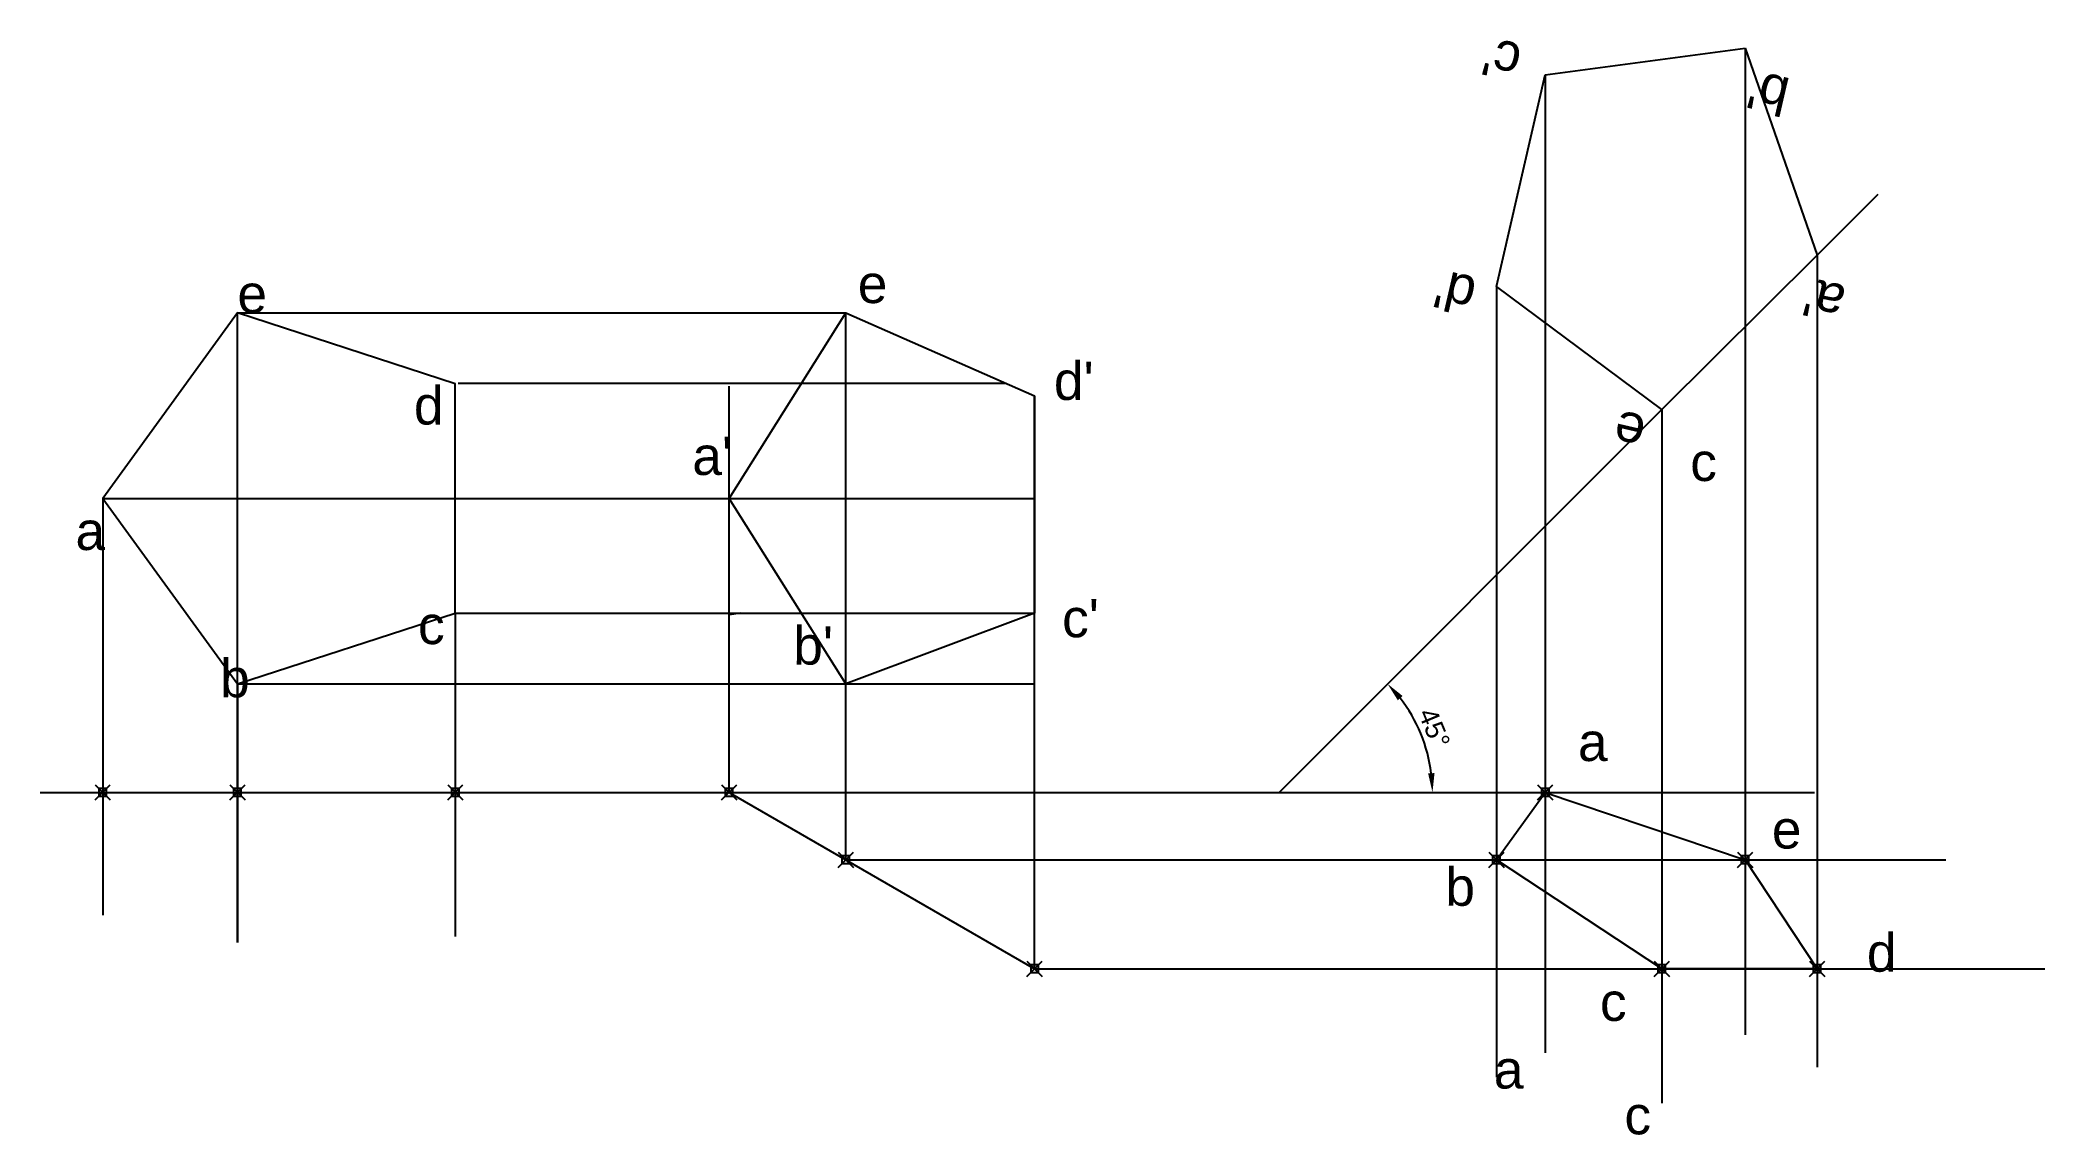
# Model space of a CAD drawing. Header units: millimetres. Extents: x 111 to 374, y 88 to 231.
import ezdxf

# ---------------------------------------------------------------- set-up
doc = ezdxf.new("R2010")
doc.units = ezdxf.units.MM
doc.header["$PDMODE"] = 67
doc.styles.get("Standard").update_dxf_attribs({"font": 'arial.ttf'})
doc.dimstyles.new('ISO-25', dxfattribs={"dimtxt": 2.5, "dimasz": 2.5, "dimexe": 1.25, "dimexo": 0.625, "dimtad": 1, "dimtxsty": 'Standard', "dimcen": 2.5, "dimadec": 0, "dimazin": 0, "dimtfac": 1, "dimtmove": 0, "dimatfit": 3, "dimfxl": 1, "dimarcsym": 0})

# ---------------------------------------------------------------- blocks, each defined once
blk = doc.blocks.new('*D2')
at = {"color": 0, "lineweight": -2, "transparency": 16777216}
blk.add_arc((273.25, 132.81), 20.08, 7.1371, 37.8629, dxfattribs=at)
at = {"color": 0, "transparency": 16777216}
for points in [[(288.79, 144.86), (289.42, 145.42), (287.45, 147.01)], [(293.6, 135.34), (292.76, 135.28), (293.33, 132.81)]]:
    blk.add_solid(points, dxfattribs=at)
at = {"layer": 'Defpoints', "color": 0, "transparency": 16777216}
for p in [(321.7, 181.26), (292.65, 138.01), (273.25, 132.81), (273.25, 132.81), (343.34, 132.81)]:
    blk.add_point(p, dxfattribs=at)
at = {"color": 0, "transparency": 16777216, "insert": (293.56, 141.22), "char_height": 2.5, "attachment_point": 5, "rotation": 292.5}
blk.add_mtext('45°', dxfattribs=at)

msp = doc.modelspace()

# ---------------------------------------------------------------- linework, layer by layer
at = {"color": 3}
for p, q in [((308.099, 226.727), (334.262, 230.201)), ((334.262, 230.201), (343.68, 203.118)), ((301.704, 199.025), (308.099, 226.727)), ((343.68, 203.118), (323.342, 182.904)), ((323.342, 182.904), (301.704, 199.025)), ((201.251, 171.274), (216.521, 195.544)), ((216.521, 195.544), (241.232, 184.704)), ((241.232, 184.704), (241.232, 156.274)), ((216.521, 147.003), (201.251, 171.274)), ((241.232, 156.274), (216.521, 147.003))]:
    msp.add_line(p, q, dxfattribs=at)
at = {"color": 7}
for p, q in [((334.262, 230.201), (334.262, 101.059)), ((308.099, 226.727), (308.099, 98.743)), ((343.68, 203.118), (343.68, 96.869)), ((301.704, 199.025), (301.704, 95.526)), ((323.342, 182.904), (323.342, 92.121))]:
    msp.add_line(p, q, dxfattribs=at)
at = {"color": 4}
for p, q in [((343.68, 203.118), (351.684, 211.072)), ((273.252, 132.814), (323.342, 182.904))]:
    msp.add_line(p, q, dxfattribs=at)
for p, q in [((136.868, 113.179), (136.868, 195.544)), ((136.868, 195.544), (216.521, 195.544)), ((216.521, 180.773), (216.521, 195.544)), ((165.76, 186.359), (237.46, 186.359)), ((201.251, 132.814), (201.251, 185.988)), ((241.232, 109.731), (241.232, 184.704)), ((216.521, 123.998), (216.521, 180.773)), ((119.235, 171.274), (119.235, 116.749)), ((119.235, 171.274), (241.232, 171.274)), ((165.4, 156.274), (165.4, 113.944)), ((165.4, 156.274), (241.232, 156.274)), ((202.757, 156.274), (201.251, 156.062)), ((136.868, 147.003), (136.868, 113.179)), ((136.868, 147.003), (241.232, 147.003)), ((119.235, 132.814), (165.4, 132.814)), ((201.251, 132.814), (241.232, 109.731))]:
    msp.add_line(p, q)
at = {"color": 1}
for p, q in [((111.04, 132.814), (241.232, 132.814)), ((241.232, 132.814), (273.252, 132.814)), ((273.252, 132.814), (343.336, 132.814)), ((216.521, 123.998), (360.549, 123.998)), ((241.232, 109.731), (373.509, 109.731))]:
    msp.add_line(p, q, dxfattribs=at)
at = {"color": 2}
for p, q in [((301.704, 123.998), (308.099, 132.814)), ((308.099, 132.814), (334.262, 123.998)), ((323.342, 109.731), (301.704, 123.998)), ((334.262, 123.998), (343.68, 109.731)), ((343.68, 109.731), (323.342, 109.731))]:
    msp.add_line(p, q, dxfattribs=at)
at = {"color": 1}
msp.add_lwpolyline([(165.4, 156.274), (165.4, 186.274), (136.868, 195.544), (119.235, 171.274), (136.868, 147.003)], close=True, dxfattribs=at)
for p in [(201.251, 132.814), (119.235, 132.814), (136.868, 132.814), (165.4, 132.814), (216.522, 123.997), (241.232, 109.731)]:
    msp.add_point(p)
at = {"color": 2}
for p in [(308.099, 132.814), (301.704, 123.998), (334.262, 123.998), (323.342, 109.731), (343.68, 109.731)]:
    msp.add_point(p, dxfattribs=at)
at = {"color": 1}
msp.add_point((301.704, 123.998), dxfattribs=at)

# ---------------------------------------------------------------- texts
for s, p in [("c'", (305.299, 230.627)), ("b'", (340.394, 226.188)), ("d'", (299.357, 200.122)), ("a'", (347.694, 199.039)), ('e', (321.522, 181.994))]:
    msp.add_text(s, height=5, rotation=167, dxfattribs=at).set_placement(p)
for s, p in [('e', (218.089, 196.841)), ('e', (136.868, 195.544)), ("d'", (243.765, 184.163)), ('d', (159.979, 180.95)), ("a'", (196.423, 174.345)), ('c', (327.074, 173.554)), ('a', (115.674, 164.528)), ("c'", (244.837, 153.104)), ('c', (160.515, 152.211)), ("b'", (209.643, 149.534)), ('b', (134.611, 145.25)), ('a', (312.373, 136.914)), ('e', (337.761, 125.462)), ('b', (295.012, 117.969)), ('d', (350.198, 109.344)), ('c', (315.256, 102.9)), ('a', (301.369, 94.054)), ('a', (301.369, 94.054)), ('c', (318.457, 88.058)), ('c', (318.457, 88.058)), ('c', (318.457, 88.058)), ('c', (318.457, 88.058))]:
    msp.add_text(s, height=5, dxfattribs=at).set_placement(p)

# ---------------------------------------------------------------- dimensions: what is measured, and where the dimension line sits
dim = msp.add_angular_dim_2l(base=(292.65, 138.012), line1=((273.252, 132.814), (343.336, 132.814)), line2=((273.252, 132.814), (321.698, 181.26)), dimstyle='ISO-25', dxfattribs=at)
dim.commit()
dim.dimension.update_dxf_attribs({"geometry": '*D2', "text_midpoint": (293.558, 141.225)})

doc.saveas('drawing.dxf')
